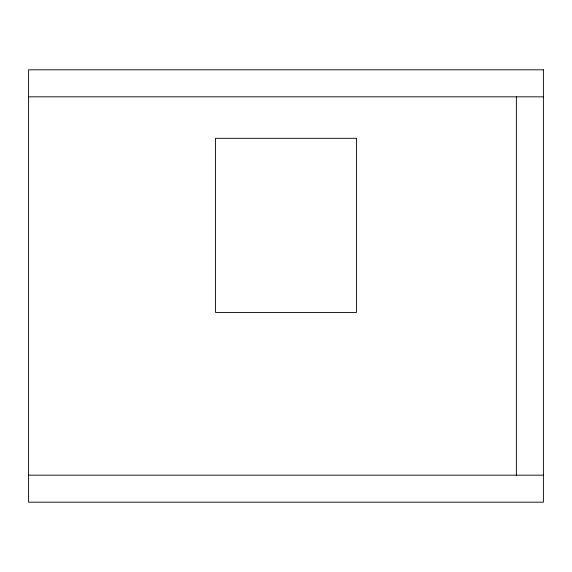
<?xml version="1.0" encoding="UTF-8"?>
<svg xmlns="http://www.w3.org/2000/svg" width="572" height="572" viewBox="0 0 572 572"><rect width="100%" height="100%" fill="white"/><g stroke="black" fill="none" stroke-linecap="round" stroke-linejoin="round"><path stroke-width="0.86" d="M28.6 96.832L543.4 96.832M28.6 475.168L543.4 475.168M516.373 96.832L516.373 475.168M543.4 69.813L28.6 69.813L28.6 502.187L543.4 502.187L543.4 69.813M356.47 138.31L215.53 138.31L215.53 312.434L356.47 312.434L356.47 138.31"/></g></svg>
